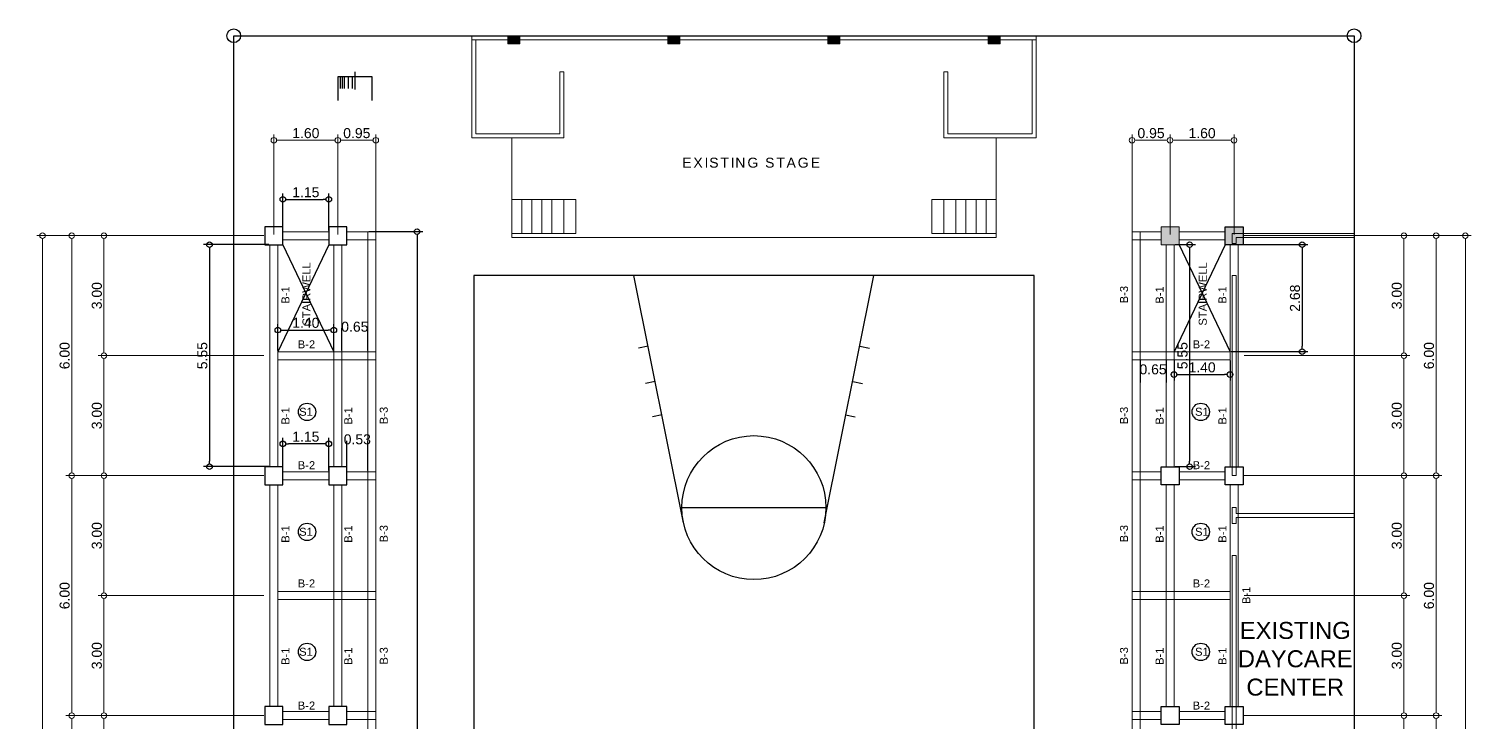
# Model space of a CAD drawing. Header units: inches. Extents: x -1369 to 1198, y -366 to 1398.
# Drawn here: x -660.33 to -624.28, y -180.9 to -163.57 of the extents above; entities that cross this region are included whole.
import ezdxf

# ---------------------------------------------------------------- set-up
doc = ezdxf.new("R2010")
doc.units = ezdxf.units.IN
doc.header["$MEASUREMENT"] = 0
doc.layers.add('BEAM', color=7, linetype='Continuous', lineweight=30, true_color=0x3838ff)
for name, color, linetype in [('cent', 3, 'Continuous'), ('COLM2', 7, 'Continuous'), ('FLOOR-pattern', 7, 'Continuous'), ('S-DIM', 7, 'Continuous'), ('txt', 7, 'Continuous'), ('wall', 7, 'Continuous')]:
    doc.layers.add(name, color=color, linetype=linetype)
doc.layers.add('col', color=7, linetype='Continuous', true_color=0x0a0aff)
doc.layers.add('dim.', color=10, linetype='Continuous', lineweight=15)
doc.styles.get("Standard").update_dxf_attribs({"font": 'arial.ttf'})
doc.dimstyles.get("Standard").update_dxf_attribs({"dimtxt": 0.25, "dimasz": 0.14, "dimexe": 0.145, "dimexo": 0.025, "dimgap": 0.05, "dimtad": 1, "dimzin": 0, "dimdsep": 46, "dimtxsty": 'Standard', "dimblk": 'DOTBLANK', "dimcen": 0.09, "dimclrd": 256, "dimclre": 256, "dimaunit": 1, "dimadec": 5, "dimazin": 0, "dimtfac": 1, "dimtix": 1, "dimtofl": 0, "dimtmove": 0, "dimatfit": 3, "dimfxl": 0, "dimtolj": 1, "dimtzin": 0, "dimlwd": -1, "dimlwe": -1, "dimarcsym": 0})

# ---------------------------------------------------------------- blocks, each defined once
blk = doc.blocks.new('bc')
at = {"color": 8, "true_color": 0x808080}
blk.add_lwpolyline([(7, 14), (-7, 14), (-7, -14), (7, -14)], close=True, dxfattribs=at)
for points in [[(-1.759, -7.817), (-3, -14)], [(1.759, -7.817), (3, -14)], [(1.8, -8.2), (-1.8, -8.2)], [(-2.291, -10.52), (-2.532, -10.472)], [(2.291, -10.52), (2.532, -10.472)], [(-2.469, -11.353), (-2.71, -11.304)], [(2.469, -11.353), (2.71, -11.304)], [(-2.646, -12.235), (-2.887, -12.187)], [(2.646, -12.235), (2.887, -12.187)]]:
    blk.add_lwpolyline(points, dxfattribs=at)
blk.add_circle((0, -8.2), 1.8, dxfattribs=at)
blk = doc.blocks.new('2ND FLRR EX PLAN')
at = {"layer": 'COLM2', "lineweight": 13, "true_color": 0x808080}
h = blk.add_hatch(color=8, dxfattribs=at)
h.dxf.hatch_style = 1
h.paths.add_polyline_path([(207.892, -185.998), (207.892, -185.798), (208.192, -185.798), (208.192, -185.998)])
h = blk.add_hatch(color=8, dxfattribs=at)
h.dxf.hatch_style = 1
h.paths.add_polyline_path([(211.892, -185.998), (211.892, -185.798), (212.192, -185.798), (212.192, -185.998)])
h = blk.add_hatch(color=8, dxfattribs=at)
h.dxf.hatch_style = 1
h.paths.add_polyline_path([(215.892, -185.998), (215.892, -185.798), (216.192, -185.798), (216.192, -185.998)])
h = blk.add_hatch(color=8, dxfattribs=at)
h.dxf.hatch_style = 1
h.paths.add_polyline_path([(219.892, -185.998), (219.892, -185.798), (220.192, -185.798), (220.192, -185.998)])
at = {"color": 8, "lineweight": 13, "true_color": 0x808080}
for p, q in [((206.992, -185.898), (206.992, -188.349)), ((207.092, -188.249), (207.092, -185.898)), ((220.992, -188.249), (220.992, -185.898)), ((221.092, -185.898), (221.092, -188.349)), ((209.192, -188.249), (209.192, -186.698)), ((209.292, -186.698), (209.292, -188.349)), ((209.292, -188.349), (206.992, -188.349)), ((207.092, -188.249), (209.192, -188.249)), ((218.792, -188.349), (221.092, -188.349)), ((220.992, -188.249), (218.892, -188.249))]:
    blk.add_line(p, q, dxfattribs=at)
for points in [[(207.892, -185.898), (206.992, -185.898), (206.992, -185.798)], [(219.892, -185.898), (208.192, -185.898), (208.192, -185.798)], [(219.892, -185.898), (221.092, -185.898), (221.092, -185.798)], [(209.192, -186.698), (209.292, -186.698)], [(218.792, -188.349), (218.792, -186.698), (218.892, -186.698), (218.892, -188.249)], [(207.992, -190.748), (207.992, -189.898)], [(207.992, -189.898), (209.592, -189.898), (209.592, -190.748), (207.992, -190.748)], [(208.242, -190.748), (208.242, -189.898)], [(208.492, -190.748), (208.492, -189.898)], [(208.742, -190.748), (208.742, -189.898)], [(208.992, -190.748), (208.992, -189.898)], [(209.292, -190.748), (209.292, -189.898)], [(220.092, -189.898), (218.492, -189.898), (218.492, -190.748), (220.092, -190.748)], [(218.792, -190.748), (218.792, -189.898)], [(219.092, -190.748), (219.092, -189.898)], [(219.342, -190.748), (219.342, -189.898)], [(219.592, -190.748), (219.592, -189.898)], [(219.842, -190.748), (219.842, -189.898)], [(220.092, -190.748), (220.092, -189.898)], [(229.042, -190.748), (225.996, -190.748), (225.996, -190.998)], [(226.096, -190.998), (225.996, -190.998)], [(226.096, -190.998), (226.096, -190.848), (229.042, -190.848)], [(225.996, -191.798), (225.996, -196.798)], [(226.096, -191.798), (225.996, -191.798)], [(226.096, -196.798), (226.096, -191.798)], [(226.096, -196.798), (225.996, -196.798)], [(225.996, -197.598), (225.996, -197.998)], [(226.096, -197.598), (225.996, -197.598)], [(226.096, -197.748), (226.096, -197.598)], [(226.096, -197.748), (229.042, -197.748)], [(226.096, -197.998), (226.096, -197.848)], [(226.096, -197.848), (229.042, -197.848)], [(226.096, -197.998), (225.996, -197.998)], [(225.996, -198.798), (225.996, -203.798)], [(226.096, -198.798), (225.996, -198.798)], [(226.096, -203.798), (226.096, -198.798)]]:
    blk.add_lwpolyline(points, dxfattribs=at)
at = {"layer": 'COLM2', "color": 8, "lineweight": 13, "true_color": 0x808080}
for points in [[(207.892, -185.998), (207.892, -185.798), (208.192, -185.798), (208.192, -185.998)], [(211.892, -185.998), (211.892, -185.798), (212.192, -185.798), (212.192, -185.998)], [(215.892, -185.998), (215.892, -185.798), (216.192, -185.798), (216.192, -185.998)], [(219.892, -185.998), (219.892, -185.798), (220.192, -185.798), (220.192, -185.998)]]:
    blk.add_lwpolyline(points, close=True, dxfattribs=at)
at = {"layer": 'wall', "color": 8, "lineweight": 13, "true_color": 0x808080}
for points in [[(220.092, -190.848), (207.992, -190.848), (207.992, -188.349)], [(220.092, -189.898), (220.092, -188.349)], [(220.092, -190.748), (220.092, -190.848)]]:
    blk.add_lwpolyline(points, dxfattribs=at)
at = {"color": 8, "true_color": 0x808080, "rotation": 180}
blk.add_blockref('bc', (214.042, -205.798), dxfattribs=at)
at = {"color": 8, "lineweight": 13, "true_color": 0x808080, "insert": (221.2, -200.455), "char_height": 0.425, "attachment_point": 1}
blk.add_mtext_dynamic_manual_height_columns('\\pxqc;EXISTING \\PDAYCARE\\PCENTER', width=12.74092, gutter_width=1, heights=[0], dxfattribs=at)
at = {"layer": 'txt', "color": 8, "lineweight": 13, "true_color": 0x808080, "insert": (212.249, -188.848), "char_height": 0.25, "width": 3.97746, "attachment_point": 1}
blk.add_mtext('{\\T1.2;EXISTING STAGE}', dxfattribs=at)
blk = doc.blocks.new('_DotBlank')
at = {"color": 0, "linetype": 'ByBlock', "lineweight": -2}
blk.add_line((-0.5, 0), (-1, 0), dxfattribs=at)
blk.add_circle((0, 0), 0.5, dxfattribs=at)
blk = doc.blocks.new('*D985')
at = {"layer": 'Defpoints', "color": 0, "transparency": 16777216}
for p in [(-629.981, -168.739), (-629.981, -198.739), (-624.426, -198.739)]:
    blk.add_point(p, dxfattribs=at)
at = {"layer": 'dim.', "transparency": 16777216}
for p, q in [((-629.956, -168.739), (-624.281, -168.739)), ((-624.426, -168.879), (-624.426, -198.599)), ((-629.956, -198.739), (-624.281, -198.739))]:
    blk.add_line(p, q, dxfattribs=at)
at = {"layer": 'dim.', "transparency": 16777216, "xscale": 0.14, "yscale": 0.14, "zscale": 0.14}
for p, rotation in [((-624.426, -168.739), 90), ((-624.426, -198.739), 270)]:
    blk.add_blockref('_DotBlank', p, dxfattribs=dict(at, rotation=rotation))
at = {"layer": 'dim.', "color": 0, "transparency": 16777216, "insert": (-624.603, -183.739), "char_height": 0.25, "attachment_point": 5, "rotation": 90}
blk.add_mtext('\\A1;30.00', dxfattribs=at)
blk = doc.blocks.new('*D951')
at = {"layer": 'Defpoints', "color": 0, "transparency": 16777216}
for p in [(-629.981, -180.739), (-629.981, -186.739), (-625.157, -186.739)]:
    blk.add_point(p, dxfattribs=at)
at = {"layer": 'dim.', "transparency": 16777216}
for p, q in [((-629.956, -180.739), (-625.012, -180.739)), ((-625.157, -180.879), (-625.157, -186.599)), ((-629.956, -186.739), (-625.012, -186.739))]:
    blk.add_line(p, q, dxfattribs=at)
at = {"layer": 'dim.', "transparency": 16777216, "xscale": 0.14, "yscale": 0.14, "zscale": 0.14}
for p, rotation in [((-625.157, -180.739), 90), ((-625.157, -186.739), 270)]:
    blk.add_blockref('_DotBlank', p, dxfattribs=dict(at, rotation=rotation))
at = {"layer": 'dim.', "color": 0, "transparency": 16777216, "insert": (-625.334, -183.739), "char_height": 0.25, "attachment_point": 5, "rotation": 90}
blk.add_mtext('\\A1;6.00', dxfattribs=at)
blk = doc.blocks.new('*D952')
at = {"layer": 'Defpoints', "color": 0, "transparency": 16777216}
for p in [(-629.981, -180.739), (-625.961, -180.739), (-629.981, -183.739)]:
    blk.add_point(p, dxfattribs=at)
at = {"layer": 'dim.', "transparency": 16777216}
for p, q in [((-629.956, -180.739), (-625.816, -180.739)), ((-625.961, -183.599), (-625.961, -180.879)), ((-629.956, -183.739), (-625.816, -183.739))]:
    blk.add_line(p, q, dxfattribs=at)
at = {"layer": 'dim.', "transparency": 16777216, "xscale": 0.14, "yscale": 0.14, "zscale": 0.14}
for p, rotation in [((-625.961, -180.739), 90), ((-625.961, -183.739), 270)]:
    blk.add_blockref('_DotBlank', p, dxfattribs=dict(at, rotation=rotation))
at = {"layer": 'dim.', "color": 0, "transparency": 16777216, "insert": (-626.139, -182.239), "char_height": 0.25, "attachment_point": 5, "rotation": 90}
blk.add_mtext('\\A1;3.00', dxfattribs=at)
blk = doc.blocks.new('*D953')
at = {"layer": 'Defpoints', "color": 0, "transparency": 16777216}
for p in [(-629.981, -177.739), (-625.961, -177.739), (-629.981, -180.739)]:
    blk.add_point(p, dxfattribs=at)
at = {"layer": 'dim.', "transparency": 16777216}
for p, q in [((-629.956, -177.739), (-625.816, -177.739)), ((-625.961, -180.599), (-625.961, -177.879)), ((-629.956, -180.739), (-625.816, -180.739))]:
    blk.add_line(p, q, dxfattribs=at)
at = {"layer": 'dim.', "transparency": 16777216, "xscale": 0.14, "yscale": 0.14, "zscale": 0.14}
for p, rotation in [((-625.961, -177.739), 90), ((-625.961, -180.739), 270)]:
    blk.add_blockref('_DotBlank', p, dxfattribs=dict(at, rotation=rotation))
at = {"layer": 'dim.', "color": 0, "transparency": 16777216, "insert": (-626.139, -179.239), "char_height": 0.25, "attachment_point": 5, "rotation": 90}
blk.add_mtext('\\A1;3.00', dxfattribs=at)
blk = doc.blocks.new('*D954')
at = {"layer": 'Defpoints', "color": 0, "transparency": 16777216}
for p in [(-629.981, -174.739), (-629.981, -180.739), (-625.157, -180.739)]:
    blk.add_point(p, dxfattribs=at)
at = {"layer": 'dim.', "transparency": 16777216}
for p, q in [((-629.956, -174.739), (-625.012, -174.739)), ((-625.157, -174.879), (-625.157, -180.599)), ((-629.956, -180.739), (-625.012, -180.739))]:
    blk.add_line(p, q, dxfattribs=at)
at = {"layer": 'dim.', "transparency": 16777216, "xscale": 0.14, "yscale": 0.14, "zscale": 0.14}
for p, rotation in [((-625.157, -174.739), 90), ((-625.157, -180.739), 270)]:
    blk.add_blockref('_DotBlank', p, dxfattribs=dict(at, rotation=rotation))
at = {"layer": 'dim.', "color": 0, "transparency": 16777216, "insert": (-625.334, -177.739), "char_height": 0.25, "attachment_point": 5, "rotation": 90}
blk.add_mtext('\\A1;6.00', dxfattribs=at)
blk = doc.blocks.new('*D955')
at = {"layer": 'Defpoints', "color": 0, "transparency": 16777216}
for p in [(-629.981, -174.739), (-625.961, -174.739), (-629.981, -177.739)]:
    blk.add_point(p, dxfattribs=at)
at = {"layer": 'dim.', "transparency": 16777216}
for p, q in [((-629.956, -174.739), (-625.816, -174.739)), ((-625.961, -177.599), (-625.961, -174.879)), ((-629.956, -177.739), (-625.816, -177.739))]:
    blk.add_line(p, q, dxfattribs=at)
at = {"layer": 'dim.', "transparency": 16777216, "xscale": 0.14, "yscale": 0.14, "zscale": 0.14}
for p, rotation in [((-625.961, -174.739), 90), ((-625.961, -177.739), 270)]:
    blk.add_blockref('_DotBlank', p, dxfattribs=dict(at, rotation=rotation))
at = {"layer": 'dim.', "color": 0, "transparency": 16777216, "insert": (-626.139, -176.239), "char_height": 0.25, "attachment_point": 5, "rotation": 90}
blk.add_mtext('\\A1;3.00', dxfattribs=at)
blk = doc.blocks.new('*D956')
at = {"layer": 'Defpoints', "color": 0, "transparency": 16777216}
for p in [(-629.981, -171.739), (-625.961, -171.739), (-629.981, -174.739)]:
    blk.add_point(p, dxfattribs=at)
at = {"layer": 'dim.', "transparency": 16777216}
for p, q in [((-629.956, -171.739), (-625.816, -171.739)), ((-625.961, -174.599), (-625.961, -171.879)), ((-629.956, -174.739), (-625.816, -174.739))]:
    blk.add_line(p, q, dxfattribs=at)
at = {"layer": 'dim.', "transparency": 16777216, "xscale": 0.14, "yscale": 0.14, "zscale": 0.14}
for p, rotation in [((-625.961, -171.739), 90), ((-625.961, -174.739), 270)]:
    blk.add_blockref('_DotBlank', p, dxfattribs=dict(at, rotation=rotation))
at = {"layer": 'dim.', "color": 0, "transparency": 16777216, "insert": (-626.139, -173.239), "char_height": 0.25, "attachment_point": 5, "rotation": 90}
blk.add_mtext('\\A1;3.00', dxfattribs=at)
blk = doc.blocks.new('*D957')
at = {"layer": 'Defpoints', "color": 0, "transparency": 16777216}
for p in [(-629.981, -168.739), (-629.981, -174.739), (-625.157, -174.739)]:
    blk.add_point(p, dxfattribs=at)
at = {"layer": 'dim.', "transparency": 16777216}
for p, q in [((-629.956, -168.739), (-625.012, -168.739)), ((-625.157, -168.879), (-625.157, -174.599)), ((-629.956, -174.739), (-625.012, -174.739))]:
    blk.add_line(p, q, dxfattribs=at)
at = {"layer": 'dim.', "transparency": 16777216, "xscale": 0.14, "yscale": 0.14, "zscale": 0.14}
for p, rotation in [((-625.157, -168.739), 90), ((-625.157, -174.739), 270)]:
    blk.add_blockref('_DotBlank', p, dxfattribs=dict(at, rotation=rotation))
at = {"layer": 'dim.', "color": 0, "transparency": 16777216, "insert": (-625.334, -171.739), "char_height": 0.25, "attachment_point": 5, "rotation": 90}
blk.add_mtext('\\A1;6.00', dxfattribs=at)
blk = doc.blocks.new('*D958')
at = {"layer": 'Defpoints', "color": 0, "transparency": 16777216}
for p in [(-629.981, -168.739), (-625.961, -168.739), (-629.981, -171.739)]:
    blk.add_point(p, dxfattribs=at)
at = {"layer": 'dim.', "transparency": 16777216}
for p, q in [((-629.956, -168.739), (-625.816, -168.739)), ((-625.961, -171.599), (-625.961, -168.879)), ((-629.956, -171.739), (-625.816, -171.739))]:
    blk.add_line(p, q, dxfattribs=at)
at = {"layer": 'dim.', "transparency": 16777216, "xscale": 0.14, "yscale": 0.14, "zscale": 0.14}
for p, rotation in [((-625.961, -168.739), 90), ((-625.961, -171.739), 270)]:
    blk.add_blockref('_DotBlank', p, dxfattribs=dict(at, rotation=rotation))
at = {"layer": 'dim.', "color": 0, "transparency": 16777216, "insert": (-626.139, -170.239), "char_height": 0.25, "attachment_point": 5, "rotation": 90}
blk.add_mtext('\\A1;3.00', dxfattribs=at)
blk = doc.blocks.new('*D959')
at = {"layer": 'Defpoints', "color": 0, "transparency": 16777216}
for p in [(-654.431, -168.739), (-659.986, -198.739), (-654.431, -198.739)]:
    blk.add_point(p, dxfattribs=at)
at = {"layer": 'dim.', "transparency": 16777216}
for p, q in [((-654.456, -168.739), (-660.131, -168.739)), ((-659.986, -168.879), (-659.986, -198.599)), ((-654.456, -198.739), (-660.131, -198.739))]:
    blk.add_line(p, q, dxfattribs=at)
at = {"layer": 'dim.', "transparency": 16777216, "xscale": 0.14, "yscale": 0.14, "zscale": 0.14}
for p, rotation in [((-659.986, -168.739), 90), ((-659.986, -198.739), 270)]:
    blk.add_blockref('_DotBlank', p, dxfattribs=dict(at, rotation=rotation))
at = {"layer": 'dim.', "color": 0, "transparency": 16777216, "insert": (-660.164, -183.739), "char_height": 0.25, "attachment_point": 5, "rotation": 90}
blk.add_mtext('\\A1;30.00', dxfattribs=at)
blk = doc.blocks.new('*D967')
at = {"layer": 'Defpoints', "color": 0, "transparency": 16777216}
for p in [(-654.431, -180.739), (-659.256, -186.739), (-654.431, -186.739)]:
    blk.add_point(p, dxfattribs=at)
at = {"layer": 'dim.', "transparency": 16777216}
for p, q in [((-654.456, -180.739), (-659.401, -180.739)), ((-659.256, -180.879), (-659.256, -186.599)), ((-654.456, -186.739), (-659.401, -186.739))]:
    blk.add_line(p, q, dxfattribs=at)
at = {"layer": 'dim.', "transparency": 16777216, "xscale": 0.14, "yscale": 0.14, "zscale": 0.14}
for p, rotation in [((-659.256, -180.739), 90), ((-659.256, -186.739), 270)]:
    blk.add_blockref('_DotBlank', p, dxfattribs=dict(at, rotation=rotation))
at = {"layer": 'dim.', "color": 0, "transparency": 16777216, "insert": (-659.433, -183.739), "char_height": 0.25, "attachment_point": 5, "rotation": 90}
blk.add_mtext('\\A1;6.00', dxfattribs=at)
blk = doc.blocks.new('*D968')
at = {"layer": 'Defpoints', "color": 0, "transparency": 16777216}
for p in [(-658.451, -180.739), (-654.431, -180.739), (-654.431, -183.739)]:
    blk.add_point(p, dxfattribs=at)
at = {"layer": 'dim.', "transparency": 16777216}
for p, q in [((-654.456, -180.739), (-658.596, -180.739)), ((-658.451, -183.599), (-658.451, -180.879)), ((-654.456, -183.739), (-658.596, -183.739))]:
    blk.add_line(p, q, dxfattribs=at)
at = {"layer": 'dim.', "transparency": 16777216, "xscale": 0.14, "yscale": 0.14, "zscale": 0.14}
for p, rotation in [((-658.451, -180.739), 90), ((-658.451, -183.739), 270)]:
    blk.add_blockref('_DotBlank', p, dxfattribs=dict(at, rotation=rotation))
at = {"layer": 'dim.', "color": 0, "transparency": 16777216, "insert": (-658.628, -182.239), "char_height": 0.25, "attachment_point": 5, "rotation": 90}
blk.add_mtext('\\A1;3.00', dxfattribs=at)
blk = doc.blocks.new('*D969')
at = {"layer": 'Defpoints', "color": 0, "transparency": 16777216}
for p in [(-658.451, -177.739), (-654.431, -177.739), (-654.431, -180.739)]:
    blk.add_point(p, dxfattribs=at)
at = {"layer": 'dim.', "transparency": 16777216}
for p, q in [((-654.456, -177.739), (-658.596, -177.739)), ((-658.451, -180.599), (-658.451, -177.879)), ((-654.456, -180.739), (-658.596, -180.739))]:
    blk.add_line(p, q, dxfattribs=at)
at = {"layer": 'dim.', "transparency": 16777216, "xscale": 0.14, "yscale": 0.14, "zscale": 0.14}
for p, rotation in [((-658.451, -177.739), 90), ((-658.451, -180.739), 270)]:
    blk.add_blockref('_DotBlank', p, dxfattribs=dict(at, rotation=rotation))
at = {"layer": 'dim.', "color": 0, "transparency": 16777216, "insert": (-658.628, -179.239), "char_height": 0.25, "attachment_point": 5, "rotation": 90}
blk.add_mtext('\\A1;3.00', dxfattribs=at)
blk = doc.blocks.new('*D970')
at = {"layer": 'Defpoints', "color": 0, "transparency": 16777216}
for p in [(-654.431, -174.739), (-659.256, -180.739), (-654.431, -180.739)]:
    blk.add_point(p, dxfattribs=at)
at = {"layer": 'dim.', "transparency": 16777216}
for p, q in [((-654.456, -174.739), (-659.401, -174.739)), ((-659.256, -174.879), (-659.256, -180.599)), ((-654.456, -180.739), (-659.401, -180.739))]:
    blk.add_line(p, q, dxfattribs=at)
at = {"layer": 'dim.', "transparency": 16777216, "xscale": 0.14, "yscale": 0.14, "zscale": 0.14}
for p, rotation in [((-659.256, -174.739), 90), ((-659.256, -180.739), 270)]:
    blk.add_blockref('_DotBlank', p, dxfattribs=dict(at, rotation=rotation))
at = {"layer": 'dim.', "color": 0, "transparency": 16777216, "insert": (-659.433, -177.739), "char_height": 0.25, "attachment_point": 5, "rotation": 90}
blk.add_mtext('\\A1;6.00', dxfattribs=at)
blk = doc.blocks.new('*D971')
at = {"layer": 'Defpoints', "color": 0, "transparency": 16777216}
for p in [(-658.451, -174.739), (-654.431, -174.739), (-654.431, -177.739)]:
    blk.add_point(p, dxfattribs=at)
at = {"layer": 'dim.', "transparency": 16777216}
for p, q in [((-654.456, -174.739), (-658.596, -174.739)), ((-658.451, -177.599), (-658.451, -174.879)), ((-654.456, -177.739), (-658.596, -177.739))]:
    blk.add_line(p, q, dxfattribs=at)
at = {"layer": 'dim.', "transparency": 16777216, "xscale": 0.14, "yscale": 0.14, "zscale": 0.14}
for p, rotation in [((-658.451, -174.739), 90), ((-658.451, -177.739), 270)]:
    blk.add_blockref('_DotBlank', p, dxfattribs=dict(at, rotation=rotation))
at = {"layer": 'dim.', "color": 0, "transparency": 16777216, "insert": (-658.628, -176.239), "char_height": 0.25, "attachment_point": 5, "rotation": 90}
blk.add_mtext('\\A1;3.00', dxfattribs=at)
blk = doc.blocks.new('*D972')
at = {"layer": 'Defpoints', "color": 0, "transparency": 16777216}
for p in [(-658.451, -171.739), (-654.431, -171.739), (-654.431, -174.739)]:
    blk.add_point(p, dxfattribs=at)
at = {"layer": 'dim.', "transparency": 16777216}
for p, q in [((-654.456, -171.739), (-658.596, -171.739)), ((-658.451, -174.599), (-658.451, -171.879)), ((-654.456, -174.739), (-658.596, -174.739))]:
    blk.add_line(p, q, dxfattribs=at)
at = {"layer": 'dim.', "transparency": 16777216, "xscale": 0.14, "yscale": 0.14, "zscale": 0.14}
for p, rotation in [((-658.451, -171.739), 90), ((-658.451, -174.739), 270)]:
    blk.add_blockref('_DotBlank', p, dxfattribs=dict(at, rotation=rotation))
at = {"layer": 'dim.', "color": 0, "transparency": 16777216, "insert": (-658.628, -173.239), "char_height": 0.25, "attachment_point": 5, "rotation": 90}
blk.add_mtext('\\A1;3.00', dxfattribs=at)
blk = doc.blocks.new('*D973')
at = {"layer": 'Defpoints', "color": 0, "transparency": 16777216}
for p in [(-654.431, -168.739), (-659.256, -174.739), (-654.431, -174.739)]:
    blk.add_point(p, dxfattribs=at)
at = {"layer": 'dim.', "transparency": 16777216}
for p, q in [((-654.456, -168.739), (-659.401, -168.739)), ((-659.256, -168.879), (-659.256, -174.599)), ((-654.456, -174.739), (-659.401, -174.739))]:
    blk.add_line(p, q, dxfattribs=at)
at = {"layer": 'dim.', "transparency": 16777216, "xscale": 0.14, "yscale": 0.14, "zscale": 0.14}
for p, rotation in [((-659.256, -168.739), 90), ((-659.256, -174.739), 270)]:
    blk.add_blockref('_DotBlank', p, dxfattribs=dict(at, rotation=rotation))
at = {"layer": 'dim.', "color": 0, "transparency": 16777216, "insert": (-659.433, -171.739), "char_height": 0.25, "attachment_point": 5, "rotation": 90}
blk.add_mtext('\\A1;6.00', dxfattribs=at)
blk = doc.blocks.new('*D974')
at = {"layer": 'Defpoints', "color": 0, "transparency": 16777216}
for p in [(-658.451, -168.739), (-654.431, -168.739), (-654.431, -171.739)]:
    blk.add_point(p, dxfattribs=at)
at = {"layer": 'dim.', "transparency": 16777216}
for p, q in [((-654.456, -168.739), (-658.596, -168.739)), ((-658.451, -171.599), (-658.451, -168.879)), ((-654.456, -171.739), (-658.596, -171.739))]:
    blk.add_line(p, q, dxfattribs=at)
at = {"layer": 'dim.', "transparency": 16777216, "xscale": 0.14, "yscale": 0.14, "zscale": 0.14}
for p, rotation in [((-658.451, -168.739), 90), ((-658.451, -171.739), 270)]:
    blk.add_blockref('_DotBlank', p, dxfattribs=dict(at, rotation=rotation))
at = {"layer": 'dim.', "color": 0, "transparency": 16777216, "insert": (-658.628, -170.239), "char_height": 0.25, "attachment_point": 5, "rotation": 90}
blk.add_mtext('\\A1;3.00', dxfattribs=at)
blk = doc.blocks.new('*D987')
at = {"layer": 'Defpoints', "color": 0, "transparency": 16777216}
for p in [(-631.706, -171.839), (-630.306, -171.839), (-630.306, -172.211)]:
    blk.add_point(p, dxfattribs=at)
at = {"layer": 'S-DIM', "transparency": 16777216}
for p, q in [((-631.706, -171.864), (-631.706, -172.356)), ((-630.306, -171.864), (-630.306, -172.356)), ((-631.566, -172.211), (-630.446, -172.211))]:
    blk.add_line(p, q, dxfattribs=at)
at = {"layer": 'S-DIM', "transparency": 16777216, "xscale": 0.14, "yscale": 0.14, "zscale": 0.14, "rotation": 180}
blk.add_blockref('_DotBlank', (-631.706, -172.211), dxfattribs=at)
at = {"layer": 'S-DIM', "transparency": 16777216, "xscale": 0.14, "yscale": 0.14, "zscale": 0.14}
blk.add_blockref('_DotBlank', (-630.306, -172.211), dxfattribs=at)
at = {"layer": 'S-DIM', "color": 0, "transparency": 16777216, "insert": (-631.006, -172.033), "char_height": 0.25, "attachment_point": 5}
blk.add_mtext('\\A1;1.40', dxfattribs=at)
blk = doc.blocks.new('*D988')
at = {"layer": 'Defpoints', "color": 0, "transparency": 16777216}
for p in [(-632.556, -171.839), (-631.906, -171.839), (-632.556, -172.261)]:
    blk.add_point(p, dxfattribs=at)
at = {"layer": 'S-DIM', "transparency": 16777216}
for p, q in [((-632.556, -171.864), (-632.556, -172.406)), ((-631.906, -171.864), (-631.906, -172.406))]:
    blk.add_line(p, q, dxfattribs=at)
at = {"layer": 'S-DIM', "color": 0, "transparency": 16777216, "insert": (-632.231, -172.083), "char_height": 0.25, "attachment_point": 5}
blk.add_mtext('\\A1;0.65', dxfattribs=at)
blk = doc.blocks.new('*D989')
at = {"layer": 'Defpoints', "color": 0, "transparency": 16777216}
for p in [(-631.706, -168.964), (-631.706, -174.514), (-631.317, -174.514)]:
    blk.add_point(p, dxfattribs=at)
at = {"layer": 'S-DIM', "transparency": 16777216}
for p, q in [((-631.681, -168.964), (-631.172, -168.964)), ((-631.317, -169.104), (-631.317, -174.374)), ((-631.681, -174.514), (-631.172, -174.514))]:
    blk.add_line(p, q, dxfattribs=at)
at = {"layer": 'S-DIM', "transparency": 16777216, "xscale": 0.14, "yscale": 0.14, "zscale": 0.14}
for p, rotation in [((-631.317, -168.964), 90), ((-631.317, -174.514), 270)]:
    blk.add_blockref('_DotBlank', p, dxfattribs=dict(at, rotation=rotation))
at = {"layer": 'S-DIM', "color": 0, "transparency": 16777216, "insert": (-631.494, -171.739), "char_height": 0.25, "attachment_point": 5, "rotation": 90}
blk.add_mtext('\\A1;5.55', dxfattribs=at)
blk = doc.blocks.new('*D990')
at = {"layer": 'Defpoints', "color": 0, "transparency": 16777216}
for p in [(-630.206, -166.355), (-631.806, -168.739), (-630.206, -168.739)]:
    blk.add_point(p, dxfattribs=at)
at = {"layer": 'dim.', "transparency": 16777216}
for p, q in [((-631.806, -168.714), (-631.806, -166.21)), ((-631.666, -166.355), (-630.346, -166.355)), ((-630.206, -168.714), (-630.206, -166.21))]:
    blk.add_line(p, q, dxfattribs=at)
at = {"layer": 'dim.', "transparency": 16777216, "xscale": 0.14, "yscale": 0.14, "zscale": 0.14, "rotation": 180}
blk.add_blockref('_DotBlank', (-631.806, -166.355), dxfattribs=at)
at = {"layer": 'dim.', "transparency": 16777216, "xscale": 0.14, "yscale": 0.14, "zscale": 0.14}
blk.add_blockref('_DotBlank', (-630.206, -166.355), dxfattribs=at)
at = {"layer": 'dim.', "color": 0, "transparency": 16777216, "insert": (-631.006, -166.177), "char_height": 0.25, "attachment_point": 5}
blk.add_mtext('\\A1;1.60', dxfattribs=at)
blk = doc.blocks.new('*D991')
at = {"layer": 'Defpoints', "color": 0, "transparency": 16777216}
for p in [(-632.756, -166.355), (-632.756, -168.739), (-631.806, -168.739)]:
    blk.add_point(p, dxfattribs=at)
at = {"layer": 'dim.', "transparency": 16777216}
for p, q in [((-632.756, -168.714), (-632.756, -166.21)), ((-631.946, -166.355), (-632.616, -166.355)), ((-631.806, -168.714), (-631.806, -166.21))]:
    blk.add_line(p, q, dxfattribs=at)
at = {"layer": 'dim.', "transparency": 16777216, "xscale": 0.14, "yscale": 0.14, "zscale": 0.14, "rotation": 180}
blk.add_blockref('_DotBlank', (-632.756, -166.355), dxfattribs=at)
at = {"layer": 'dim.', "transparency": 16777216, "xscale": 0.14, "yscale": 0.14, "zscale": 0.14}
blk.add_blockref('_DotBlank', (-631.806, -166.355), dxfattribs=at)
at = {"layer": 'dim.', "color": 0, "transparency": 16777216, "insert": (-632.281, -166.177), "char_height": 0.25, "attachment_point": 5}
blk.add_mtext('\\A1;0.95', dxfattribs=at)
blk = doc.blocks.new('*D997')
at = {"layer": 'Defpoints', "color": 0, "transparency": 16777216}
for p in [(-654.206, -166.355), (-654.206, -168.739), (-652.606, -168.739)]:
    blk.add_point(p, dxfattribs=at)
at = {"layer": 'dim.', "transparency": 16777216}
for p, q in [((-654.206, -168.714), (-654.206, -166.21)), ((-652.746, -166.355), (-654.066, -166.355)), ((-652.606, -168.714), (-652.606, -166.21))]:
    blk.add_line(p, q, dxfattribs=at)
at = {"layer": 'dim.', "transparency": 16777216, "xscale": 0.14, "yscale": 0.14, "zscale": 0.14, "rotation": 180}
blk.add_blockref('_DotBlank', (-654.206, -166.355), dxfattribs=at)
at = {"layer": 'dim.', "transparency": 16777216, "xscale": 0.14, "yscale": 0.14, "zscale": 0.14}
blk.add_blockref('_DotBlank', (-652.606, -166.355), dxfattribs=at)
at = {"layer": 'dim.', "color": 0, "transparency": 16777216, "insert": (-653.406, -166.177), "char_height": 0.25, "attachment_point": 5}
blk.add_mtext('\\A1;1.60', dxfattribs=at)
blk = doc.blocks.new('*D998')
at = {"layer": 'Defpoints', "color": 0, "transparency": 16777216}
for p in [(-651.656, -166.355), (-652.606, -168.739), (-651.656, -168.739)]:
    blk.add_point(p, dxfattribs=at)
at = {"layer": 'dim.', "transparency": 16777216}
for p, q in [((-652.606, -168.714), (-652.606, -166.21)), ((-652.466, -166.355), (-651.796, -166.355)), ((-651.656, -168.714), (-651.656, -166.21))]:
    blk.add_line(p, q, dxfattribs=at)
at = {"layer": 'dim.', "transparency": 16777216, "xscale": 0.14, "yscale": 0.14, "zscale": 0.14, "rotation": 180}
blk.add_blockref('_DotBlank', (-652.606, -166.355), dxfattribs=at)
at = {"layer": 'dim.', "transparency": 16777216, "xscale": 0.14, "yscale": 0.14, "zscale": 0.14}
blk.add_blockref('_DotBlank', (-651.656, -166.355), dxfattribs=at)
at = {"layer": 'dim.', "color": 0, "transparency": 16777216, "insert": (-652.131, -166.177), "char_height": 0.25, "attachment_point": 5}
blk.add_mtext('\\A1;0.95', dxfattribs=at)
blk = doc.blocks.new('*D1005')
at = {"layer": 'Defpoints', "color": 0, "transparency": 16777216}
for p in [(-654.306, -168.964), (-655.814, -174.514), (-654.306, -174.514)]:
    blk.add_point(p, dxfattribs=at)
at = {"layer": 'S-DIM', "transparency": 16777216}
for p, q in [((-654.331, -168.964), (-655.959, -168.964)), ((-655.814, -169.104), (-655.814, -174.374)), ((-654.331, -174.514), (-655.959, -174.514))]:
    blk.add_line(p, q, dxfattribs=at)
at = {"layer": 'S-DIM', "transparency": 16777216, "xscale": 0.14, "yscale": 0.14, "zscale": 0.14}
for p, rotation in [((-655.814, -168.964), 90), ((-655.814, -174.514), 270)]:
    blk.add_blockref('_DotBlank', p, dxfattribs=dict(at, rotation=rotation))
at = {"layer": 'S-DIM', "color": 0, "transparency": 16777216, "insert": (-655.991, -171.739), "char_height": 0.25, "attachment_point": 5, "rotation": 90}
blk.add_mtext('\\A1;5.55', dxfattribs=at)
blk = doc.blocks.new('*D1006')
at = {"layer": 'Defpoints', "color": 0, "transparency": 16777216}
for p in [(-652.831, -167.831), (-653.981, -168.639), (-652.831, -168.639)]:
    blk.add_point(p, dxfattribs=at)
at = {"layer": 'S-DIM', "transparency": 16777216}
for p, q in [((-653.981, -168.614), (-653.981, -167.686)), ((-653.841, -167.831), (-652.971, -167.831)), ((-652.831, -168.614), (-652.831, -167.686))]:
    blk.add_line(p, q, dxfattribs=at)
at = {"layer": 'S-DIM', "transparency": 16777216, "xscale": 0.14, "yscale": 0.14, "zscale": 0.14, "rotation": 180}
blk.add_blockref('_DotBlank', (-653.981, -167.831), dxfattribs=at)
at = {"layer": 'S-DIM', "transparency": 16777216, "xscale": 0.14, "yscale": 0.14, "zscale": 0.14}
blk.add_blockref('_DotBlank', (-652.831, -167.831), dxfattribs=at)
at = {"layer": 'S-DIM', "color": 0, "transparency": 16777216, "insert": (-653.406, -167.654), "char_height": 0.25, "attachment_point": 5}
blk.add_mtext('\\A1;1.15', dxfattribs=at)
blk = doc.blocks.new('*D1007')
at = {"layer": 'Defpoints', "color": 0, "transparency": 16777216}
for p in [(-652.706, -171.098), (-654.106, -171.639), (-652.706, -171.639)]:
    blk.add_point(p, dxfattribs=at)
at = {"layer": 'S-DIM', "transparency": 16777216}
for p, q in [((-654.106, -171.614), (-654.106, -170.953)), ((-653.966, -171.098), (-652.846, -171.098)), ((-652.706, -171.614), (-652.706, -170.953))]:
    blk.add_line(p, q, dxfattribs=at)
at = {"layer": 'S-DIM', "transparency": 16777216, "xscale": 0.14, "yscale": 0.14, "zscale": 0.14, "rotation": 180}
blk.add_blockref('_DotBlank', (-654.106, -171.098), dxfattribs=at)
at = {"layer": 'S-DIM', "transparency": 16777216, "xscale": 0.14, "yscale": 0.14, "zscale": 0.14}
blk.add_blockref('_DotBlank', (-652.706, -171.098), dxfattribs=at)
at = {"layer": 'S-DIM', "color": 0, "transparency": 16777216, "insert": (-653.406, -170.92), "char_height": 0.25, "attachment_point": 5}
blk.add_mtext('\\A1;1.40', dxfattribs=at)
blk = doc.blocks.new('*D1038')
at = {"layer": 'Defpoints', "color": 0, "transparency": 16777216}
for p in [(-651.856, -171.195), (-652.506, -171.639), (-651.856, -171.639)]:
    blk.add_point(p, dxfattribs=at)
at = {"layer": 'S-DIM', "transparency": 16777216}
for p, q in [((-652.506, -171.614), (-652.506, -171.05)), ((-651.856, -171.614), (-651.856, -171.05))]:
    blk.add_line(p, q, dxfattribs=at)
at = {"layer": 'S-DIM', "color": 0, "transparency": 16777216, "insert": (-652.181, -171.017), "char_height": 0.25, "attachment_point": 5}
blk.add_mtext('\\A1;0.65', dxfattribs=at)
blk = doc.blocks.new('*D1039')
at = {"layer": 'Defpoints', "color": 0, "transparency": 16777216}
for p in [(-651.856, -174.01), (-652.381, -174.639), (-651.856, -174.639)]:
    blk.add_point(p, dxfattribs=at)
at = {"layer": 'S-DIM', "transparency": 16777216}
for p, q in [((-652.381, -174.614), (-652.381, -173.865)), ((-651.856, -174.614), (-651.856, -173.865))]:
    blk.add_line(p, q, dxfattribs=at)
at = {"layer": 'S-DIM', "color": 0, "transparency": 16777216, "insert": (-652.119, -173.832), "char_height": 0.25, "attachment_point": 5}
blk.add_mtext('\\A1;0.53', dxfattribs=at)
blk = doc.blocks.new('*D1040')
at = {"layer": 'Defpoints', "color": 0, "transparency": 16777216}
for p in [(-653.981, -173.942), (-653.981, -174.739), (-652.831, -174.639)]:
    blk.add_point(p, dxfattribs=at)
at = {"layer": 'S-DIM', "transparency": 16777216}
for p, q in [((-653.981, -174.714), (-653.981, -173.797)), ((-652.971, -173.942), (-653.841, -173.942)), ((-652.831, -174.614), (-652.831, -173.797))]:
    blk.add_line(p, q, dxfattribs=at)
at = {"layer": 'S-DIM', "transparency": 16777216, "xscale": 0.14, "yscale": 0.14, "zscale": 0.14, "rotation": 180}
blk.add_blockref('_DotBlank', (-653.981, -173.942), dxfattribs=at)
at = {"layer": 'S-DIM', "transparency": 16777216, "xscale": 0.14, "yscale": 0.14, "zscale": 0.14}
blk.add_blockref('_DotBlank', (-652.831, -173.942), dxfattribs=at)
at = {"layer": 'S-DIM', "color": 0, "transparency": 16777216, "insert": (-653.406, -173.765), "char_height": 0.25, "attachment_point": 5}
blk.add_mtext('\\A1;1.15', dxfattribs=at)
blk = doc.blocks.new('*D1041')
at = {"layer": 'Defpoints', "color": 0, "transparency": 16777216}
for p in [(-651.856, -168.639), (-651.856, -198.639), (-650.625, -198.639)]:
    blk.add_point(p, dxfattribs=at)
at = {"layer": 'S-DIM', "transparency": 16777216}
for p, q in [((-651.831, -168.639), (-650.48, -168.639)), ((-650.625, -168.779), (-650.625, -198.499)), ((-651.831, -198.639), (-650.48, -198.639))]:
    blk.add_line(p, q, dxfattribs=at)
at = {"layer": 'S-DIM', "transparency": 16777216, "xscale": 0.14, "yscale": 0.14, "zscale": 0.14}
for p, rotation in [((-650.625, -168.639), 90), ((-650.625, -198.639), 270)]:
    blk.add_blockref('_DotBlank', p, dxfattribs=dict(at, rotation=rotation))
at = {"layer": 'S-DIM', "color": 0, "transparency": 16777216, "insert": (-650.803, -183.639), "char_height": 0.25, "attachment_point": 5, "rotation": 90}
blk.add_mtext('\\A1;30.00', dxfattribs=at)
blk = doc.blocks.new('*D1058')
at = {"layer": 'Defpoints', "color": 0, "transparency": 16777216}
for p in [(-630.106, -168.964), (-630.306, -171.639), (-628.505, -171.639)]:
    blk.add_point(p, dxfattribs=at)
at = {"layer": 'S-DIM', "transparency": 16777216}
for p, q in [((-630.081, -168.964), (-628.36, -168.964)), ((-628.505, -169.104), (-628.505, -171.499)), ((-630.281, -171.639), (-628.36, -171.639))]:
    blk.add_line(p, q, dxfattribs=at)
at = {"layer": 'S-DIM', "transparency": 16777216, "xscale": 0.14, "yscale": 0.14, "zscale": 0.14}
for p, rotation in [((-628.505, -168.964), 90), ((-628.505, -171.639), 270)]:
    blk.add_blockref('_DotBlank', p, dxfattribs=dict(at, rotation=rotation))
at = {"layer": 'S-DIM', "color": 0, "transparency": 16777216, "insert": (-628.683, -170.302), "char_height": 0.25, "attachment_point": 5, "rotation": 90}
blk.add_mtext('\\A1;2.68', dxfattribs=at)

msp = doc.modelspace()

# ---------------------------------------------------------------- hatches: boundary and pattern name
at = {"layer": 'FLOOR-pattern', "transparency": 33554687}
h = msp.add_hatch(color=5, dxfattribs=at)
h.dxf.hatch_style = 1
h.paths.add_polyline_path([(-632.0311, -168.5144), (-631.5811, -168.5144), (-631.5811, -168.9644), (-632.0311, -168.9644)])
h = msp.add_hatch(color=5, dxfattribs=at)
h.dxf.hatch_style = 1
h.paths.add_polyline_path([(-630.4311, -168.5144), (-629.9811, -168.5144), (-629.9811, -168.9644), (-630.4311, -168.9644)])

# ---------------------------------------------------------------- linework, layer by layer
at = {"color": 7}
msp.add_lwpolyline([(-655.2061, -201.2394), (-655.2061, -163.7394), (-627.2061, -163.7394), (-627.2061, -201.2394)], close=True, dxfattribs=at)
at = {"color": 8, "true_color": 0x808080}
for points in [[(-652.8311, -168.9644), (-654.1061, -171.6394)], [(-653.9811, -168.9644), (-652.7061, -171.6394)], [(-630.4311, -168.9644), (-631.7061, -171.6394)], [(-631.5811, -168.9644), (-630.3061, -171.6394)]]:
    msp.add_lwpolyline(points, dxfattribs=at)
at = {"color": 1}
for centre in [(-655.2061, -163.7394), (-627.2061, -163.7394)]:
    msp.add_circle(centre, 0.1713, dxfattribs=at)
at = {"color": 1, "true_color": 0xff0a0a}
for centre in [(-653.3751, -173.1439), (-631.037, -173.1439), (-653.3751, -176.1439), (-631.037, -176.1439), (-653.3751, -179.1439), (-631.037, -179.1439)]:
    msp.add_circle(centre, 0.2169, dxfattribs=at)
at = {"layer": 'BEAM', "lineweight": 18, "ltscale": 8}
for p, q in [((-651.6561, -168.6394), (-652.3811, -168.6394)), ((-651.8561, -198.8394), (-651.8561, -168.6394)), ((-651.6561, -198.8394), (-651.6561, -168.6394)), ((-632.7561, -198.8394), (-632.7561, -168.6394)), ((-632.7561, -168.6394), (-632.0311, -168.6394)), ((-632.5561, -198.8394), (-632.5561, -168.6394)), ((-652.3811, -168.8394), (-651.6561, -168.8394)), ((-632.0311, -168.8394), (-632.7561, -168.8394)), ((-651.8561, -171.8394), (-651.8561, -171.6394)), ((-632.5561, -171.8394), (-632.5561, -171.6394)), ((-651.6561, -174.6394), (-652.3811, -174.6394)), ((-632.7561, -174.6394), (-632.0311, -174.6394)), ((-652.3811, -174.8394), (-651.6561, -174.8394)), ((-632.0311, -174.8394), (-632.7561, -174.8394)), ((-651.8561, -177.8394), (-651.8561, -177.6394)), ((-632.5561, -177.8394), (-632.5561, -177.6394)), ((-651.6561, -180.6394), (-652.3811, -180.6394)), ((-652.3811, -180.8394), (-651.6561, -180.8394)), ((-632.7561, -180.6394), (-632.0311, -180.6394)), ((-632.0311, -180.8394), (-632.7561, -180.8394))]:
    msp.add_line(p, q, dxfattribs=at)
for points in [[(-652.8311, -168.6394), (-653.9811, -168.6394)], [(-631.5811, -168.6394), (-630.4311, -168.6394)], [(-654.3061, -174.5144), (-654.3061, -168.9644)], [(-654.1061, -174.5144), (-654.1061, -168.9644)], [(-652.8311, -168.8394), (-653.9811, -168.8394)], [(-652.7061, -174.5144), (-652.7061, -168.9644)], [(-652.5061, -174.5144), (-652.5061, -168.9644)], [(-631.9061, -174.5144), (-631.9061, -168.9644)], [(-631.7061, -174.5144), (-631.7061, -168.9644)], [(-631.5811, -168.8394), (-630.4311, -168.8394)], [(-630.3061, -174.5144), (-630.3061, -168.9644)], [(-630.1061, -174.5144), (-630.1061, -168.9644)], [(-651.6561, -171.6394), (-654.1061, -171.6394)], [(-651.6561, -171.8394), (-654.1061, -171.8394)], [(-632.7561, -171.6394), (-630.3061, -171.6394)], [(-632.7561, -171.8394), (-630.3061, -171.8394)], [(-652.8311, -174.6394), (-653.9811, -174.6394)], [(-631.5811, -174.6394), (-630.4311, -174.6394)], [(-654.3061, -180.5144), (-654.3061, -174.9644)], [(-654.1061, -180.5144), (-654.1061, -174.9644)], [(-652.8311, -174.8394), (-653.9811, -174.8394)], [(-652.7061, -180.5144), (-652.7061, -174.9644)], [(-652.5061, -180.5144), (-652.5061, -174.9644)], [(-631.9061, -180.5144), (-631.9061, -174.9644)], [(-631.7061, -180.5144), (-631.7061, -174.9644)], [(-631.5811, -174.8394), (-630.4311, -174.8394)], [(-630.3061, -180.5144), (-630.3061, -174.9644)], [(-630.1061, -180.5144), (-630.1061, -174.9644)], [(-651.6561, -177.6394), (-654.1061, -177.6394)], [(-632.7561, -177.6394), (-630.3061, -177.6394)], [(-651.6561, -177.8394), (-654.1061, -177.8394)], [(-632.7561, -177.8394), (-630.3061, -177.8394)], [(-652.8311, -180.6394), (-653.9811, -180.6394)], [(-652.8311, -180.8394), (-653.9811, -180.8394)], [(-631.5811, -180.6394), (-630.4311, -180.6394)], [(-631.5811, -180.8394), (-630.4311, -180.8394)]]:
    msp.add_lwpolyline(points, dxfattribs=at)
msp.add_lwpolyline([(-632.0311, -168.5144), (-631.5811, -168.5144), (-631.5811, -168.9644), (-632.0311, -168.9644)], close=True, dxfattribs=at)
at = {"layer": 'cent'}
for p, q in [((-652.1794, -164.6404), (-652.1794, -165.0887)), ((-652.5498, -164.7556), (-652.5498, -165.0556)), ((-652.4998, -164.7556), (-652.4998, -165.0556)), ((-652.4498, -164.7556), (-652.4498, -165.0556)), ((-652.3498, -164.7556), (-652.3498, -165.0556)), ((-652.2498, -164.7556), (-652.2498, -165.0556))]:
    msp.add_line(p, q, dxfattribs=at)
msp.add_lwpolyline([(-652.5998, -165.3556), (-652.5998, -164.7556), (-651.759, -164.7556), (-651.759, -165.3556)], dxfattribs=at)
at = {"layer": 'col'}
for points in [[(-653.9811, -168.5144), (-654.4311, -168.5144), (-654.4311, -168.9644), (-653.9811, -168.9644)], [(-652.3811, -168.5144), (-652.8311, -168.5144), (-652.8311, -168.9644), (-652.3811, -168.9644)], [(-630.4311, -168.5144), (-629.9811, -168.5144), (-629.9811, -168.9644), (-630.4311, -168.9644)], [(-653.9811, -174.5144), (-654.4311, -174.5144), (-654.4311, -174.9644), (-653.9811, -174.9644)], [(-652.3811, -174.5144), (-652.8311, -174.5144), (-652.8311, -174.9644), (-652.3811, -174.9644)], [(-632.0311, -174.5144), (-631.5811, -174.5144), (-631.5811, -174.9644), (-632.0311, -174.9644)], [(-630.4311, -174.5144), (-629.9811, -174.5144), (-629.9811, -174.9644), (-630.4311, -174.9644)], [(-653.9811, -180.5144), (-654.4311, -180.5144), (-654.4311, -180.9644), (-653.9811, -180.9644)], [(-652.3811, -180.5144), (-652.8311, -180.5144), (-652.8311, -180.9644), (-652.3811, -180.9644)], [(-632.0311, -180.5144), (-631.5811, -180.5144), (-631.5811, -180.9644), (-632.0311, -180.9644)], [(-630.4311, -180.5144), (-629.9811, -180.5144), (-629.9811, -180.9644), (-630.4311, -180.9644)]]:
    msp.add_lwpolyline(points, close=True, dxfattribs=at)

# ---------------------------------------------------------------- block references
msp.add_blockref('2ND FLRR EX PLAN', (-856.248, 22.059))

# ---------------------------------------------------------------- texts
at = {"char_height": 0.2, "rotation": 90}
for s, width, insert, attachment_point in [('STAIRWELL', 1.413426, (-653.4895, -169.4041), 3), ('STAIRWELL', 1.413426, (-631.0895, -169.4041), 3), ('B-1', 0.611407, (-653.8148, -170.44), 7), ('B-3', 0.611407, (-633.0573, -170.4311), 1), ('B-1', 0.611407, (-632.1666, -170.44), 1), ('B-1', 0.611407, (-630.5973, -170.44), 1), ('B-1', 0.611407, (-653.8148, -173.4606), 7), ('B-1', 0.611407, (-652.2455, -173.4606), 7), ('B-3', 0.611407, (-651.3549, -173.4518), 7), ('B-3', 0.611407, (-633.0573, -173.4518), 1), ('B-1', 0.611407, (-632.1666, -173.4606), 1), ('B-1', 0.611407, (-630.5973, -173.4606), 1), ('B-1', 0.611407, (-653.8148, -176.4166), 7), ('B-1', 0.611407, (-652.2455, -176.4166), 7), ('B-3', 0.611407, (-651.3549, -176.4078), 7), ('B-3', 0.611407, (-633.0573, -176.4078), 1), ('B-1', 0.611407, (-632.1666, -176.4166), 1), ('B-1', 0.611407, (-630.5973, -176.4166), 1), ('B-1', 0.611407, (-630.0005, -177.949), 1), ('B-1', 0.611407, (-653.8148, -179.4702), 7), ('B-1', 0.611407, (-652.2455, -179.4702), 7), ('B-3', 0.611407, (-651.3549, -179.4613), 7), ('B-3', 0.611407, (-633.0573, -179.4613), 1), ('B-1', 0.611407, (-632.1666, -179.4702), 1), ('B-1', 0.611407, (-630.5973, -179.4702), 1)]:
    msp.add_mtext_dynamic_manual_height_columns(s, width=width, gutter_width=1, heights=[0], dxfattribs=dict(at, insert=insert, attachment_point=attachment_point))
at = {"char_height": 0.2}
for s, width, insert, attachment_point in [('B-2', 0.611407, (-653.1724, -171.3566), 3), ('B-2', 0.611407, (-631.2397, -171.3566), 1), ('S1', 0.490106, (-653.2307, -173.0417), 3), ('S1', 0.490106, (-631.1814, -173.0417), 1), ('B-2', 0.611407, (-653.1724, -174.3773), 3), ('B-2', 0.611407, (-631.2397, -174.3773), 1), ('S1', 0.490106, (-653.2307, -176.0417), 3), ('S1', 0.490106, (-631.1814, -176.0417), 1), ('B-2', 0.611407, (-653.1724, -177.3333), 3), ('B-2', 0.611407, (-631.2397, -177.3333), 1), ('S1', 0.490106, (-653.2307, -179.0417), 3), ('S1', 0.490106, (-631.1814, -179.0417), 1), ('B-2', 0.611407, (-653.1724, -180.3868), 3), ('B-2', 0.611407, (-631.2397, -180.3868), 1)]:
    msp.add_mtext_dynamic_manual_height_columns(s, width=width, gutter_width=1, heights=[0], dxfattribs=dict(at, insert=insert, attachment_point=attachment_point))

# ---------------------------------------------------------------- dimensions: what is measured, and where the dimension line sits
at = {"layer": 'dim.', "color": 0}
for base, p1, p2, angle, picture, middle in [((-654.2061, -166.3546), (-652.6061, -168.7394), (-654.2061, -168.7394), 180, '*D997', (-653.4061, -166.1769)), ((-659.9865, -198.7394), (-654.4311, -168.7394), (-654.4311, -198.7394), 90, '*D959', (-660.1642, -183.7394)), ((-659.2555, -174.7394), (-654.4311, -168.7394), (-654.4311, -174.7394), 90, '*D973', (-659.4332, -171.7394)), ((-658.4506, -168.7394), (-654.4311, -171.7394), (-654.4311, -168.7394), 90, '*D974', (-658.6284, -170.2394)), ((-624.4256, -198.7394), (-629.9811, -168.7394), (-629.9811, -198.7394), 90, '*D985', (-624.6034, -183.7394)), ((-625.1566, -174.7394), (-629.9811, -168.7394), (-629.9811, -174.7394), 90, '*D957', (-625.3342, -171.7394)), ((-625.9615, -168.7394), (-629.9811, -171.7394), (-629.9811, -168.7394), 90, '*D958', (-626.1392, -170.2394)), ((-658.4506, -171.7394), (-654.4311, -174.7394), (-654.4311, -171.7394), 90, '*D972', (-658.6284, -173.2394)), ((-625.9615, -171.7394), (-629.9811, -174.7394), (-629.9811, -171.7394), 90, '*D956', (-626.1392, -173.2394)), ((-659.2555, -180.7394), (-654.4311, -174.7394), (-654.4311, -180.7394), 90, '*D970', (-659.4332, -177.7394)), ((-658.4506, -174.7394), (-654.4311, -177.7394), (-654.4311, -174.7394), 90, '*D971', (-658.6284, -176.2394)), ((-625.1566, -180.7394), (-629.9811, -174.7394), (-629.9811, -180.7394), 90, '*D954', (-625.3342, -177.7394)), ((-625.9615, -174.7394), (-629.9811, -177.7394), (-629.9811, -174.7394), 90, '*D955', (-626.1392, -176.2394)), ((-658.4506, -177.7394), (-654.4311, -180.7394), (-654.4311, -177.7394), 90, '*D969', (-658.6284, -179.2394)), ((-625.9615, -177.7394), (-629.9811, -180.7394), (-629.9811, -177.7394), 90, '*D953', (-626.1392, -179.2394)), ((-659.2555, -186.7394), (-654.4311, -180.7394), (-654.4311, -186.7394), 90, '*D967', (-659.4332, -183.7394)), ((-658.4506, -180.7394), (-654.4311, -183.7394), (-654.4311, -180.7394), 90, '*D968', (-658.6284, -182.2394)), ((-625.1566, -186.7394), (-629.9811, -180.7394), (-629.9811, -186.7394), 90, '*D951', (-625.3342, -183.7394)), ((-625.9615, -180.7394), (-629.9811, -183.7394), (-629.9811, -180.7394), 90, '*D952', (-626.1392, -182.2394))]:
    dim = msp.add_linear_dim(base=base, p1=p1, p2=p2, angle=angle, dimstyle='Standard', dxfattribs=at)
    dim.commit()
    dim.dimension.update_dxf_attribs({"geometry": picture, "text_midpoint": middle})
dim = msp.add_linear_dim(base=(-651.6561, -166.3546), p1=(-652.6061, -168.7394), p2=(-651.6561, -168.7394), angle=180, dimstyle='Standard', dxfattribs=at)
dim.commit()
dim.dimension.update_dxf_attribs({"geometry": '*D998', "text_midpoint": (-652.1311, -166.3546), "dimtype": 160})
dim = msp.add_linear_dim(base=(-632.7561, -166.3546), p1=(-631.8061, -168.7394), p2=(-632.7561, -168.7394), dimstyle='Standard', dxfattribs=at)
dim.commit()
dim.dimension.update_dxf_attribs({"geometry": '*D991', "text_midpoint": (-632.2811, -166.3546), "dimtype": 160})
dim = msp.add_linear_dim(base=(-630.2061, -166.3546), p1=(-631.8061, -168.7394), p2=(-630.2061, -168.7394), dimstyle='Standard', dxfattribs=at)
dim.commit()
dim.dimension.update_dxf_attribs({"geometry": '*D990', "text_midpoint": (-631.0061, -166.1769)})
at = {"layer": 'S-DIM'}
for base, p1, p2, picture, middle in [((-652.8311, -167.8314), (-653.9811, -168.6394), (-652.8311, -168.6394), '*D1006', (-653.4061, -167.6538)), ((-652.7061, -171.0975), (-654.1061, -171.6394), (-652.7061, -171.6394), '*D1007', (-653.4061, -170.9199)), ((-651.8561, -171.1948), (-652.5061, -171.6394), (-651.8561, -171.6394), '*D1038', (-652.1811, -171.0172)), ((-632.5561, -172.2609), (-631.9061, -171.8394), (-632.5561, -171.8394), '*D988', (-632.2311, -172.0833)), ((-630.3061, -172.2109), (-631.7061, -171.8394), (-630.3061, -171.8394), '*D987', (-631.0061, -172.0333)), ((-653.9811, -173.9422), (-652.8311, -174.6394), (-653.9811, -174.7394), '*D1040', (-653.4061, -173.7645)), ((-651.8560565681, -174.0096168415), (-652.3810565681, -174.6394370452), (-651.8560565681, -174.6394370452), '*D1039', (-652.1185565681, -173.8318883286))]:
    dim = msp.add_linear_dim(base=base, p1=p1, p2=p2, dimstyle='Standard', dxfattribs=at)
    dim.commit()
    dim.dimension.update_dxf_attribs({"geometry": picture, "text_midpoint": middle})
for base, p1, p2, picture, middle in [((-650.625, -198.6394), (-651.8561, -168.6394), (-651.8561, -198.6394), '*D1041', (-650.8027, -183.6394)), ((-655.8137, -174.5144), (-654.3061, -168.9644), (-654.3061, -174.5144), '*D1005', (-655.9908, -171.7394)), ((-631.3172, -174.5144), (-631.7061, -168.9644), (-631.7061, -174.5144), '*D989', (-631.4944, -171.7394)), ((-628.5054902476, -171.6394370452), (-630.1060565681, -168.9644370452), (-630.3060565681, -171.6394370452), '*D1058', (-628.6831334945, -170.3019370452))]:
    dim = msp.add_linear_dim(base=base, p1=p1, p2=p2, angle=90, dimstyle='Standard', dxfattribs=at)
    dim.commit()
    dim.dimension.update_dxf_attribs({"geometry": picture, "text_midpoint": middle})

doc.saveas('drawing.dxf')
